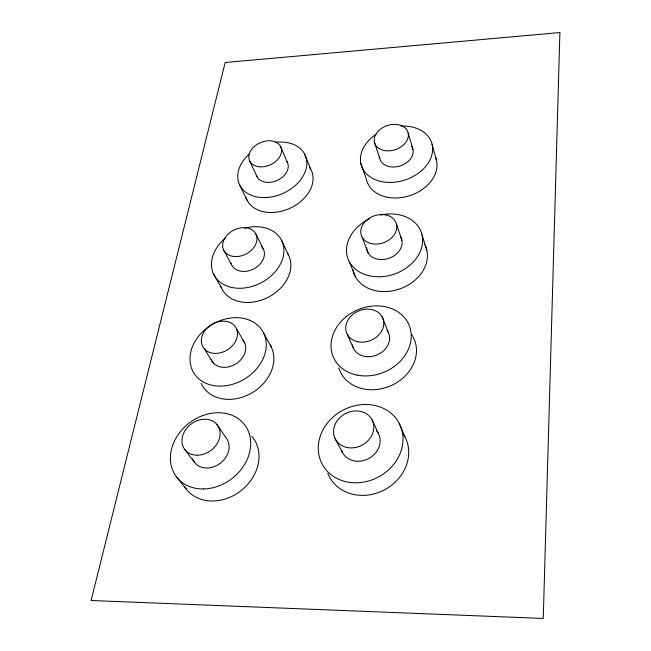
<?xml version="1.0" encoding="UTF-8"?>
<svg xmlns="http://www.w3.org/2000/svg" width="651" height="651" viewBox="0 0 651 651"><rect width="100%" height="100%" fill="white"/><g stroke="black" fill="none" stroke-linecap="round" stroke-linejoin="round"><path stroke-width="0.98" d="M176.69 477.142L186.389 489.292M185.014 449.825L194.698 462.649M216.84 424.354L225.873 437.57A20.01 16.34 -37.4 0 1 218.663 464.383A20.01 16.34 -37.4 0 1 192.582 458.922M204.333 348.887L213.162 362.827M236.468 328.706A19.115 14.908 -31.1 0 1 216.148 353.403A19.115 14.908 -31.1 0 1 205.651 329.723A19.115 14.908 -31.1 0 1 236.468 328.706L244.703 342.947M213.373 273.664L221.438 287.88M263.85 333.483A40.248 31.728 -31.3 0 1 221.796 386.092A40.248 31.728 -31.3 0 1 198.71 336.071A40.248 31.728 -31.3 0 1 263.85 333.483L271.451 347.382M223.562 249.903L231.585 264.737M335.07 438.53L342.149 451.949M255.916 234.083A18.008 13.427 -26.8 0 1 236.858 256.559A18.008 13.427 -26.8 0 1 226.605 235.686A18.008 13.427 -26.8 0 1 255.916 234.083L263.395 249.162M239.706 185.087L246.973 199.987M281.517 240.276L288.442 254.989M249.781 161.171L256.999 176.681M372.128 419.952A20.726 17.829 -27.8 0 1 351.459 447.912A20.726 17.829 -27.8 0 1 337.47 420.383A20.726 17.829 -27.8 0 1 372.128 419.952L378.483 433.704M347.195 334.191L353.664 348.765M280.467 146.28L287.189 162.001M399.185 423.313A43.576 37.831 -28 0 1 356.602 482.79A43.576 37.831 -28 0 1 326.127 424.786A43.576 37.831 -28 0 1 399.185 423.313L404.906 436.723M304.391 153.636L310.625 168.983M349.457 261.979L355.454 276.781M382.161 316.834L387.988 331.701M362.2 237.33L368.067 252.808M360.8 163.271L366.261 178.805A36.35 26.992 -17.9 0 0 409.235 195.821A36.35 26.992 -17.9 0 0 435.478 157.265M396.622 224.538A18.497 14.241 -19.8 0 1 372.421 243.832A18.497 14.241 -19.8 0 1 367.359 219.599A18.497 14.241 -19.8 0 1 396.622 224.538L401.903 240.243M374.366 142.056L379.712 158.217M422.068 235.011L426.844 250.31M408.161 132.959A17.52 12.703 -18.1 0 1 385.335 150.69A17.52 12.703 -18.1 0 1 380.371 129.215A17.52 12.703 -18.1 0 1 408.161 132.959L412.97 149.315M432.069 144.205L436.43 160.146M376.433 430.637A20.327 17.65 -28 0 1 369.133 458.328A20.327 17.65 -28 0 1 341.458 450.232M403.954 435.031A42.754 37.441 -28.3 0 1 383.626 490.276A42.754 37.441 -28.3 0 1 327.779 473.334M413.279 337.324A40.386 33.575 -22.7 0 1 389.697 386.181A40.386 33.575 -22.7 0 1 338.797 367.905M411.798 334.817A40.386 33.575 -22.7 0 1 412.815 336.477M424.826 244.735A38.311 30.141 -19.7 0 1 399.486 289.02A38.311 30.141 -19.7 0 1 352.85 269.368M309.591 167.348A35.431 25.82 -23.8 0 1 290.509 208.043A35.431 25.82 -23.8 0 1 245.883 197.31M287.539 253.377A37.335 28.481 -27.1 0 1 266.877 297.922A37.335 28.481 -27.1 0 1 220.469 285.252M270.173 344.965A39.556 31.5 -31.6 0 1 250.912 393.448A39.556 31.5 -31.6 0 1 201.102 383.227M251.831 436.341A42.103 34.715 -37.9 0 1 240.178 491.293A42.103 34.715 -37.9 0 1 184.648 486.802M387.101 330.309A19.188 15.787 -22.7 0 1 377.002 354.941A19.188 15.787 -22.7 0 1 352.362 344.859M380.461 215.05A38.97 30.328 -19.7 0 1 420.815 250.163A38.97 30.328 -19.7 0 1 359.075 271.752A38.97 30.328 -19.7 0 1 369.19 218.988M400.552 236.801A18.179 14.151 -19.7 0 1 388.281 258.537A18.179 14.151 -19.7 0 1 366.611 247.478M400.878 126.091A36.944 27.114 -18 0 1 429.766 160.398A36.944 27.114 -18 0 1 373.674 178.96A36.944 27.114 -18 0 1 376.091 134.293M411.66 146.272A17.235 12.654 -18 0 1 400.162 165.94A17.235 12.654 -18 0 1 379.517 156.557M275.707 142.276A35.992 25.918 -23.8 0 1 304.782 172.702A35.992 25.918 -23.8 0 1 252.93 195.886A35.992 25.918 -23.8 0 1 249.252 154.1M286.302 160.675A16.796 12.092 -23.8 0 1 277.814 180.132A16.796 12.092 -23.8 0 1 256.404 175.209M244.499 228.216A37.953 28.636 -27 0 1 282.827 258.113A37.953 28.636 -27 0 1 227.752 286.342A37.953 28.636 -27 0 1 225.677 237.867M261.336 246.33A17.707 13.362 -27 0 1 254.305 268.594A17.707 13.362 -27 0 1 230.991 263.094M242.579 339.724A18.781 14.802 -31.3 0 1 235.963 363.828A18.781 14.802 -31.3 0 1 211.111 359.547M559.893 32.55L543.26 618.45L91.107 600.507L225.165 62.512L559.893 32.55M357.912 341.759A19.538 15.917 -22.7 0 0 383.569 320.748A19.538 15.917 -22.7 0 0 352.785 314.457A19.538 15.917 -22.7 0 0 357.912 341.759M357.236 375.131A41.119 33.852 -22.7 0 0 410.659 330.26A41.119 33.852 -22.7 0 0 345.461 317.33A41.119 33.852 -22.7 0 0 357.236 375.131M258.496 166.689A17.064 12.133 -23.7 0 0 281.46 149.299A17.064 12.133 -23.7 0 0 255.583 145.474A17.064 12.133 -23.7 0 0 258.496 166.689M197.399 455.212A20.384 16.495 -37 0 0 219.061 428.049A20.384 16.495 -37 0 0 186.634 428.382A20.384 16.495 -37 0 0 197.399 455.212M203.568 488.95A42.885 35.032 -37.4 0 0 248.3 431.141A42.885 35.032 -37.4 0 0 179.798 432.41A42.885 35.032 -37.4 0 0 203.568 488.95"/></g></svg>
